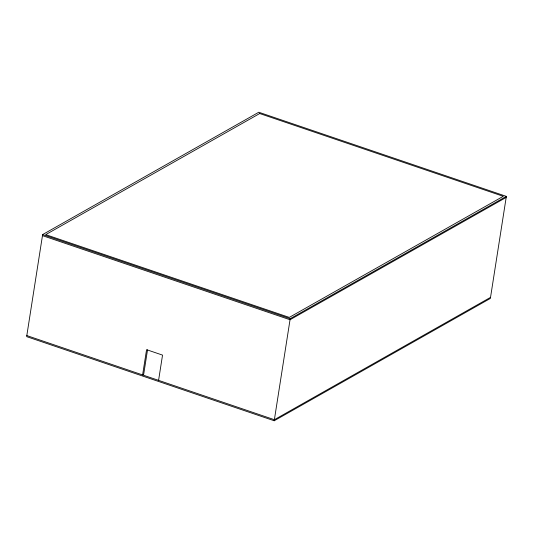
<?xml version="1.0" encoding="UTF-8"?>
<svg xmlns="http://www.w3.org/2000/svg" width="533" height="533" viewBox="0 0 533 533"><rect width="100%" height="100%" fill="white"/><g stroke="black" fill="none" stroke-linecap="round" stroke-linejoin="round"><path stroke-width="0.8" d="M42.633 234.573L26.65 336.629L274.215 420.757L490.367 298.427L506.35 196.371L258.785 112.243L42.633 234.573L290.199 318.694L506.35 196.371M147.521 349.881L143.69 374.319L142.611 374.926L146.568 349.675L162.538 355.105L158.581 380.355M274.215 420.757L290.199 318.694M506.183 197.423L290.032 319.747L42.467 235.626M490.533 297.374L274.382 419.704L26.817 335.577M259.704 113.536L45.711 234.64L289.279 317.408L503.272 196.304L259.704 113.536"/></g></svg>
